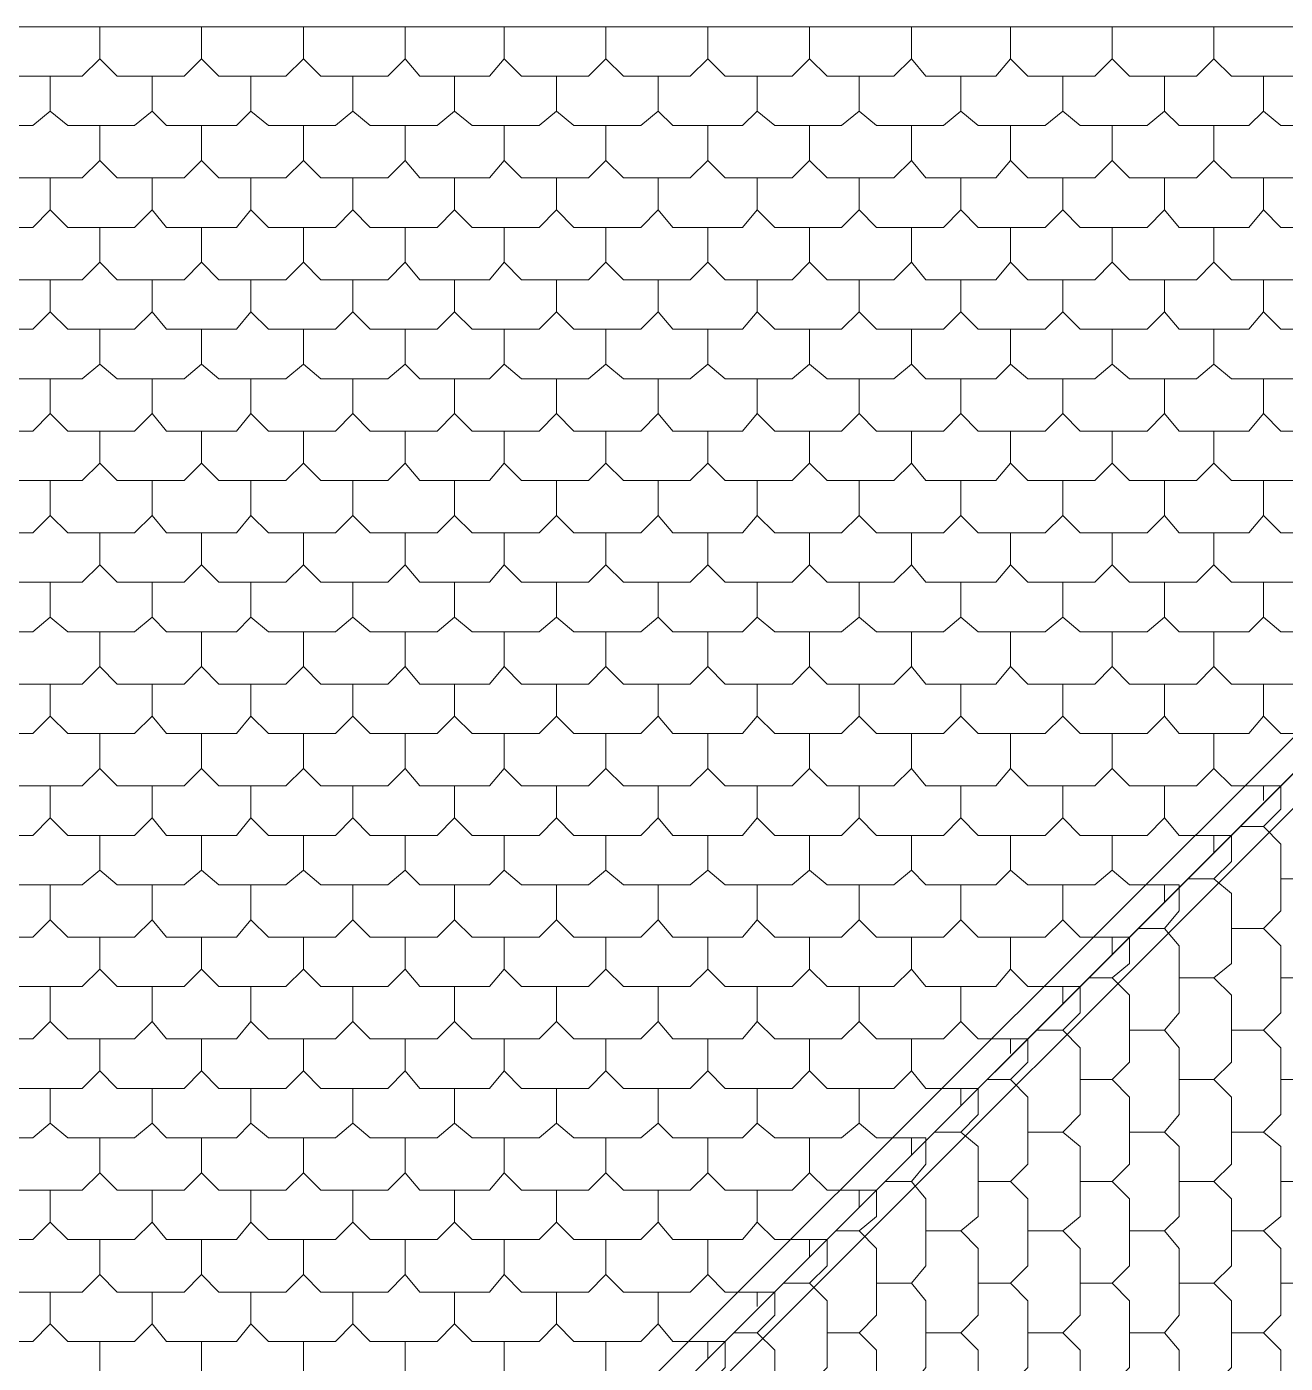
# Model space of a CAD drawing. Header units: millimetres. Extents: x 0 to 80.9, y 0 to 43.9.
# Drawn here: x 66.53 to 72.08, y 25.39 to 31.29 of the extents above; entities that cross this region are included whole.
import ezdxf

# ---------------------------------------------------------------- set-up
doc = ezdxf.new("R2010")
doc.units = ezdxf.units.MM
doc.layers.add('PDF_014408$BL-ROOF', color=7, linetype='Continuous')

msp = doc.modelspace()

# ---------------------------------------------------------------- linework, layer by layer
at = {"layer": 'PDF_014408$BL-ROOF', "lineweight": 9}
for points in [[(9.0781, 31.2862), (18.5409, 21.8234), (26.2342, 21.8234), (26.2342, 29.427), (49.2758, 29.427), (49.2758, 22.862), (66.5345, 22.862), (66.5345, 22.4132), (75.4074, 31.2862)], [(75.4074, 31.2862), (66.5345, 22.4132), (66.5345, 21.2336), (75.4074, 12.3606)]]:
    msp.add_lwpolyline(points, close=True, dxfattribs=at)
for points in [[(66.4062, 31.1451), (66.4832, 31.0682), (66.7781, 31.0682), (66.855, 31.1451), (66.855, 31.2862)], [(66.5345, 22.5799), (75.2536, 31.2862)], [(66.855, 31.1451), (66.9319, 31.0682), (67.2269, 31.0682), (67.3038, 31.1451), (67.3038, 31.2862)], [(67.3038, 31.1451), (67.3807, 31.0682), (67.6756, 31.0682), (67.7526, 31.1451), (67.7526, 31.2862)], [(67.7526, 31.1451), (67.8295, 31.0682), (68.1244, 31.0682), (68.2013, 31.1451), (68.2013, 31.2862)], [(68.2013, 31.1451), (68.2654, 31.0682), (68.5732, 31.0682), (68.6373, 31.1451), (68.6373, 31.2862)], [(68.6373, 31.1451), (68.7142, 31.0682), (69.0091, 31.0682), (69.0861, 31.1451), (69.0861, 31.2862)], [(69.0861, 31.1451), (69.163, 31.0682), (69.4579, 31.0682), (69.5348, 31.1451), (69.5348, 31.2862)], [(69.5348, 31.1451), (69.6118, 31.0682), (69.9067, 31.0682), (69.9836, 31.1451), (69.9836, 31.2862)], [(69.9836, 31.1451), (70.0606, 31.0682), (70.3555, 31.0682), (70.4324, 31.1451), (70.4324, 31.2862)], [(70.4324, 31.1451), (70.4965, 31.0682), (70.8042, 31.0682), (70.8684, 31.1451), (70.8684, 31.2862)], [(70.8684, 31.1451), (70.9453, 31.0682), (71.2402, 31.0682), (71.3171, 31.1451), (71.3171, 31.2862)], [(71.3171, 31.1451), (71.3941, 31.0682), (71.689, 31.0682), (71.7659, 31.1451), (71.7659, 31.2862)], [(71.7659, 31.1451), (71.8428, 31.0682), (72.1378, 31.0682), (72.2147, 31.1451), (72.2147, 31.2862)], [(66.5345, 22.2594), (75.4074, 31.1323)], [(66.1883, 30.9143), (66.2652, 30.8502), (66.5601, 30.8502), (66.637, 30.9143), (66.637, 31.0682)], [(66.637, 30.9143), (66.714, 30.8502), (67.0089, 30.8502), (67.0858, 30.9143), (67.0858, 31.0682)], [(67.0858, 30.9143), (67.1499, 30.8502), (67.4577, 30.8502), (67.5218, 30.9143), (67.5218, 31.0682)], [(67.5218, 30.9143), (67.5987, 30.8502), (67.8936, 30.8502), (67.9705, 30.9143), (67.9705, 31.0682)], [(67.9705, 30.9143), (68.0475, 30.8502), (68.3424, 30.8502), (68.4193, 30.9143), (68.4193, 31.0682)], [(68.4193, 30.9143), (68.4962, 30.8502), (68.7912, 30.8502), (68.8681, 30.9143), (68.8681, 31.0682)], [(68.8681, 30.9143), (68.945, 30.8502), (69.2399, 30.8502), (69.3169, 30.9143), (69.3169, 31.0682)], [(69.3169, 30.9143), (69.381, 30.8502), (69.6887, 30.8502), (69.7528, 30.9143), (69.7528, 31.0682)], [(69.7528, 30.9143), (69.8298, 30.8502), (70.1247, 30.8502), (70.2016, 30.9143), (70.2016, 31.0682)], [(70.2016, 30.9143), (70.2785, 30.8502), (70.5734, 30.8502), (70.6504, 30.9143), (70.6504, 31.0682)], [(70.6504, 30.9143), (70.7273, 30.8502), (71.0222, 30.8502), (71.0992, 30.9143), (71.0992, 31.0682)], [(71.0992, 30.9143), (71.1761, 30.8502), (71.471, 30.8502), (71.5479, 30.9143), (71.5479, 31.0682)], [(71.5479, 30.9143), (71.612, 30.8502), (71.9198, 30.8502), (71.9839, 30.9143), (71.9839, 31.0682)], [(71.9839, 30.9143), (72.0608, 30.8502), (72.3557, 30.8502), (72.4327, 30.9143), (72.4327, 31.0682)], [(66.4062, 30.6964), (66.4832, 30.6194), (66.7781, 30.6194), (66.855, 30.6964), (66.855, 30.8502)], [(66.855, 30.6964), (66.9319, 30.6194), (67.2269, 30.6194), (67.3038, 30.6964), (67.3038, 30.8502)], [(67.3038, 30.6964), (67.3807, 30.6194), (67.6756, 30.6194), (67.7526, 30.6964), (67.7526, 30.8502)], [(67.7526, 30.6964), (67.8295, 30.6194), (68.1244, 30.6194), (68.2013, 30.6964), (68.2013, 30.8502)], [(68.2013, 30.6964), (68.2654, 30.6194), (68.5732, 30.6194), (68.6373, 30.6964), (68.6373, 30.8502)], [(68.6373, 30.6964), (68.7142, 30.6194), (69.0091, 30.6194), (69.0861, 30.6964), (69.0861, 30.8502)], [(69.0861, 30.6964), (69.163, 30.6194), (69.4579, 30.6194), (69.5348, 30.6964), (69.5348, 30.8502)], [(69.5348, 30.6964), (69.6118, 30.6194), (69.9067, 30.6194), (69.9836, 30.6964), (69.9836, 30.8502)], [(69.9836, 30.6964), (70.0606, 30.6194), (70.3555, 30.6194), (70.4324, 30.6964), (70.4324, 30.8502)], [(70.4324, 30.6964), (70.4965, 30.6194), (70.8042, 30.6194), (70.8684, 30.6964), (70.8684, 30.8502)], [(70.8684, 30.6964), (70.9453, 30.6194), (71.2402, 30.6194), (71.3171, 30.6964), (71.3171, 30.8502)], [(71.3171, 30.6964), (71.3941, 30.6194), (71.689, 30.6194), (71.7659, 30.6964), (71.7659, 30.8502)], [(71.7659, 30.6964), (71.8428, 30.6194), (72.1378, 30.6194), (72.2147, 30.6964), (72.2147, 30.8502)], [(66.1883, 30.4784), (66.2652, 30.4015), (66.5601, 30.4015), (66.637, 30.4784), (66.637, 30.6194)], [(66.637, 30.4784), (66.714, 30.4015), (67.0089, 30.4015), (67.0858, 30.4784), (67.0858, 30.6194)], [(67.0858, 30.4784), (67.1499, 30.4015), (67.4577, 30.4015), (67.5218, 30.4784), (67.5218, 30.6194)], [(67.5218, 30.4784), (67.5987, 30.4015), (67.8936, 30.4015), (67.9705, 30.4784), (67.9705, 30.6194)], [(67.9705, 30.4784), (68.0475, 30.4015), (68.3424, 30.4015), (68.4193, 30.4784), (68.4193, 30.6194)], [(68.4193, 30.4784), (68.4962, 30.4015), (68.7912, 30.4015), (68.8681, 30.4784), (68.8681, 30.6194)], [(68.8681, 30.4784), (68.945, 30.4015), (69.2399, 30.4015), (69.3169, 30.4784), (69.3169, 30.6194)], [(69.3169, 30.4784), (69.381, 30.4015), (69.6887, 30.4015), (69.7528, 30.4784), (69.7528, 30.6194)], [(69.7528, 30.4784), (69.8298, 30.4015), (70.1247, 30.4015), (70.2016, 30.4784), (70.2016, 30.6194)], [(70.2016, 30.4784), (70.2785, 30.4015), (70.5734, 30.4015), (70.6504, 30.4784), (70.6504, 30.6194)], [(70.6504, 30.4784), (70.7273, 30.4015), (71.0222, 30.4015), (71.0992, 30.4784), (71.0992, 30.6194)], [(71.0992, 30.4784), (71.1761, 30.4015), (71.471, 30.4015), (71.5479, 30.4784), (71.5479, 30.6194)], [(71.5479, 30.4784), (71.612, 30.4015), (71.9198, 30.4015), (71.9839, 30.4784), (71.9839, 30.6194)], [(71.9839, 30.4784), (72.0608, 30.4015), (72.3557, 30.4015), (72.4327, 30.4784), (72.4327, 30.6194)], [(66.4062, 30.2476), (66.4832, 30.1707), (66.7781, 30.1707), (66.855, 30.2476), (66.855, 30.4015)], [(66.855, 30.2476), (66.9319, 30.1707), (67.2269, 30.1707), (67.3038, 30.2476), (67.3038, 30.4015)], [(67.3038, 30.2476), (67.3807, 30.1707), (67.6756, 30.1707), (67.7526, 30.2476), (67.7526, 30.4015)], [(67.7526, 30.2476), (67.8295, 30.1707), (68.1244, 30.1707), (68.2013, 30.2476), (68.2013, 30.4015)], [(68.2013, 30.2476), (68.2654, 30.1707), (68.5732, 30.1707), (68.6373, 30.2476), (68.6373, 30.4015)], [(68.6373, 30.2476), (68.7142, 30.1707), (69.0091, 30.1707), (69.0861, 30.2476), (69.0861, 30.4015)], [(69.0861, 30.2476), (69.163, 30.1707), (69.4579, 30.1707), (69.5348, 30.2476), (69.5348, 30.4015)], [(69.5348, 30.2476), (69.6118, 30.1707), (69.9067, 30.1707), (69.9836, 30.2476), (69.9836, 30.4015)], [(69.9836, 30.2476), (70.0606, 30.1707), (70.3555, 30.1707), (70.4324, 30.2476), (70.4324, 30.4015)], [(70.4324, 30.2476), (70.4965, 30.1707), (70.8042, 30.1707), (70.8684, 30.2476), (70.8684, 30.4015)], [(70.8684, 30.2476), (70.9453, 30.1707), (71.2402, 30.1707), (71.3171, 30.2476), (71.3171, 30.4015)], [(71.3171, 30.2476), (71.3941, 30.1707), (71.689, 30.1707), (71.7659, 30.2476), (71.7659, 30.4015)], [(71.7659, 30.2476), (71.8428, 30.1707), (72.1378, 30.1707), (72.2147, 30.2476), (72.2147, 30.4015)], [(66.1883, 30.0296), (66.2652, 29.9527), (66.5601, 29.9527), (66.637, 30.0296), (66.637, 30.1707)], [(66.637, 30.0296), (66.714, 29.9527), (67.0089, 29.9527), (67.0858, 30.0296), (67.0858, 30.1707)], [(67.0858, 30.0296), (67.1499, 29.9527), (67.4577, 29.9527), (67.5218, 30.0296), (67.5218, 30.1707)], [(67.5218, 30.0296), (67.5987, 29.9527), (67.8936, 29.9527), (67.9705, 30.0296), (67.9705, 30.1707)], [(67.9705, 30.0296), (68.0475, 29.9527), (68.3424, 29.9527), (68.4193, 30.0296), (68.4193, 30.1707)], [(68.4193, 30.0296), (68.4962, 29.9527), (68.7912, 29.9527), (68.8681, 30.0296), (68.8681, 30.1707)], [(68.8681, 30.0296), (68.945, 29.9527), (69.2399, 29.9527), (69.3169, 30.0296), (69.3169, 30.1707)], [(69.3169, 30.0296), (69.381, 29.9527), (69.6887, 29.9527), (69.7528, 30.0296), (69.7528, 30.1707)], [(69.7528, 30.0296), (69.8298, 29.9527), (70.1247, 29.9527), (70.2016, 30.0296), (70.2016, 30.1707)], [(70.2016, 30.0296), (70.2785, 29.9527), (70.5734, 29.9527), (70.6504, 30.0296), (70.6504, 30.1707)], [(70.6504, 30.0296), (70.7273, 29.9527), (71.0222, 29.9527), (71.0992, 30.0296), (71.0992, 30.1707)], [(71.0992, 30.0296), (71.1761, 29.9527), (71.471, 29.9527), (71.5479, 30.0296), (71.5479, 30.1707)], [(71.5479, 30.0296), (71.612, 29.9527), (71.9198, 29.9527), (71.9839, 30.0296), (71.9839, 30.1707)], [(71.9839, 30.0296), (72.0608, 29.9527), (72.3557, 29.9527), (72.4327, 30.0296), (72.4327, 30.1707)], [(66.4062, 29.7988), (66.4832, 29.7347), (66.7781, 29.7347), (66.855, 29.7988), (66.855, 29.9527)], [(66.855, 29.7988), (66.9319, 29.7347), (67.2269, 29.7347), (67.3038, 29.7988), (67.3038, 29.9527)], [(67.3038, 29.7988), (67.3807, 29.7347), (67.6756, 29.7347), (67.7526, 29.7988), (67.7526, 29.9527)], [(67.7526, 29.7988), (67.8295, 29.7347), (68.1244, 29.7347), (68.2013, 29.7988), (68.2013, 29.9527)], [(68.2013, 29.7988), (68.2654, 29.7347), (68.5732, 29.7347), (68.6373, 29.7988), (68.6373, 29.9527)], [(68.6373, 29.7988), (68.7142, 29.7347), (69.0091, 29.7347), (69.0861, 29.7988), (69.0861, 29.9527)], [(69.0861, 29.7988), (69.163, 29.7347), (69.4579, 29.7347), (69.5348, 29.7988), (69.5348, 29.9527)], [(69.5348, 29.7988), (69.6118, 29.7347), (69.9067, 29.7347), (69.9836, 29.7988), (69.9836, 29.9527)], [(69.9836, 29.7988), (70.0606, 29.7347), (70.3555, 29.7347), (70.4324, 29.7988), (70.4324, 29.9527)], [(70.4324, 29.7988), (70.4965, 29.7347), (70.8042, 29.7347), (70.8684, 29.7988), (70.8684, 29.9527)], [(70.8684, 29.7988), (70.9453, 29.7347), (71.2402, 29.7347), (71.3171, 29.7988), (71.3171, 29.9527)], [(71.3171, 29.7988), (71.3941, 29.7347), (71.689, 29.7347), (71.7659, 29.7988), (71.7659, 29.9527)], [(71.7659, 29.7988), (71.8428, 29.7347), (72.1378, 29.7347), (72.2147, 29.7988), (72.2147, 29.9527)], [(66.1883, 29.5808), (66.2652, 29.5039), (66.5601, 29.5039), (66.637, 29.5808), (66.637, 29.7347)], [(66.637, 29.5808), (66.714, 29.5039), (67.0089, 29.5039), (67.0858, 29.5808), (67.0858, 29.7347)], [(67.0858, 29.5808), (67.1499, 29.5039), (67.4577, 29.5039), (67.5218, 29.5808), (67.5218, 29.7347)], [(67.5218, 29.5808), (67.5987, 29.5039), (67.8936, 29.5039), (67.9705, 29.5808), (67.9705, 29.7347)], [(67.9705, 29.5808), (68.0475, 29.5039), (68.3424, 29.5039), (68.4193, 29.5808), (68.4193, 29.7347)], [(68.4193, 29.5808), (68.4962, 29.5039), (68.7912, 29.5039), (68.8681, 29.5808), (68.8681, 29.7347)], [(68.8681, 29.5808), (68.945, 29.5039), (69.2399, 29.5039), (69.3169, 29.5808), (69.3169, 29.7347)], [(69.3169, 29.5808), (69.381, 29.5039), (69.6887, 29.5039), (69.7528, 29.5808), (69.7528, 29.7347)], [(69.7528, 29.5808), (69.8298, 29.5039), (70.1247, 29.5039), (70.2016, 29.5808), (70.2016, 29.7347)], [(70.2016, 29.5808), (70.2785, 29.5039), (70.5734, 29.5039), (70.6504, 29.5808), (70.6504, 29.7347)], [(70.6504, 29.5808), (70.7273, 29.5039), (71.0222, 29.5039), (71.0992, 29.5808), (71.0992, 29.7347)], [(71.0992, 29.5808), (71.1761, 29.5039), (71.471, 29.5039), (71.5479, 29.5808), (71.5479, 29.7347)], [(71.5479, 29.5808), (71.612, 29.5039), (71.9198, 29.5039), (71.9839, 29.5808), (71.9839, 29.7347)], [(71.9839, 29.5808), (72.0608, 29.5039), (72.3557, 29.5039), (72.4327, 29.5808), (72.4327, 29.7347)], [(66.4062, 29.3629), (66.4832, 29.2859), (66.7781, 29.2859), (66.855, 29.3629), (66.855, 29.5039)], [(66.855, 29.3629), (66.9319, 29.2859), (67.2269, 29.2859), (67.3038, 29.3629), (67.3038, 29.5039)], [(67.3038, 29.3629), (67.3807, 29.2859), (67.6756, 29.2859), (67.7526, 29.3629), (67.7526, 29.5039)], [(67.7526, 29.3629), (67.8295, 29.2859), (68.1244, 29.2859), (68.2013, 29.3629), (68.2013, 29.5039)], [(68.2013, 29.3629), (68.2654, 29.2859), (68.5732, 29.2859), (68.6373, 29.3629), (68.6373, 29.5039)], [(68.6373, 29.3629), (68.7142, 29.2859), (69.0091, 29.2859), (69.0861, 29.3629), (69.0861, 29.5039)], [(69.0861, 29.3629), (69.163, 29.2859), (69.4579, 29.2859), (69.5348, 29.3629), (69.5348, 29.5039)], [(69.5348, 29.3629), (69.6118, 29.2859), (69.9067, 29.2859), (69.9836, 29.3629), (69.9836, 29.5039)], [(69.9836, 29.3629), (70.0606, 29.2859), (70.3555, 29.2859), (70.4324, 29.3629), (70.4324, 29.5039)], [(70.4324, 29.3629), (70.4965, 29.2859), (70.8042, 29.2859), (70.8684, 29.3629), (70.8684, 29.5039)], [(70.8684, 29.3629), (70.9453, 29.2859), (71.2402, 29.2859), (71.3171, 29.3629), (71.3171, 29.5039)], [(71.3171, 29.3629), (71.3941, 29.2859), (71.689, 29.2859), (71.7659, 29.3629), (71.7659, 29.5039)], [(71.7659, 29.3629), (71.8428, 29.2859), (72.1378, 29.2859), (72.2147, 29.3629), (72.2147, 29.5039)], [(66.1883, 29.1321), (66.2652, 29.0551), (66.5601, 29.0551), (66.637, 29.1321), (66.637, 29.2859)], [(66.637, 29.1321), (66.714, 29.0551), (67.0089, 29.0551), (67.0858, 29.1321), (67.0858, 29.2859)], [(67.0858, 29.1321), (67.1499, 29.0551), (67.4577, 29.0551), (67.5218, 29.1321), (67.5218, 29.2859)], [(67.5218, 29.1321), (67.5987, 29.0551), (67.8936, 29.0551), (67.9705, 29.1321), (67.9705, 29.2859)], [(67.9705, 29.1321), (68.0475, 29.0551), (68.3424, 29.0551), (68.4193, 29.1321), (68.4193, 29.2859)], [(68.4193, 29.1321), (68.4962, 29.0551), (68.7912, 29.0551), (68.8681, 29.1321), (68.8681, 29.2859)], [(68.8681, 29.1321), (68.945, 29.0551), (69.2399, 29.0551), (69.3169, 29.1321), (69.3169, 29.2859)], [(69.3169, 29.1321), (69.381, 29.0551), (69.6887, 29.0551), (69.7528, 29.1321), (69.7528, 29.2859)], [(69.7528, 29.1321), (69.8298, 29.0551), (70.1247, 29.0551), (70.2016, 29.1321), (70.2016, 29.2859)], [(70.2016, 29.1321), (70.2785, 29.0551), (70.5734, 29.0551), (70.6504, 29.1321), (70.6504, 29.2859)], [(70.6504, 29.1321), (70.7273, 29.0551), (71.0222, 29.0551), (71.0992, 29.1321), (71.0992, 29.2859)], [(71.0992, 29.1321), (71.1761, 29.0551), (71.471, 29.0551), (71.5479, 29.1321), (71.5479, 29.2859)], [(71.5479, 29.1321), (71.612, 29.0551), (71.9198, 29.0551), (71.9839, 29.1321), (71.9839, 29.2859)], [(71.9839, 29.1321), (72.0608, 29.0551), (72.3557, 29.0551), (72.4327, 29.1321), (72.4327, 29.2859)], [(66.4062, 28.9141), (66.4832, 28.8372), (66.7781, 28.8372), (66.855, 28.9141), (66.855, 29.0551)], [(66.855, 28.9141), (66.9319, 28.8372), (67.2269, 28.8372), (67.3038, 28.9141), (67.3038, 29.0551)], [(67.3038, 28.9141), (67.3807, 28.8372), (67.6756, 28.8372), (67.7526, 28.9141), (67.7526, 29.0551)], [(67.7526, 28.9141), (67.8295, 28.8372), (68.1244, 28.8372), (68.2013, 28.9141), (68.2013, 29.0551)], [(68.2013, 28.9141), (68.2654, 28.8372), (68.5732, 28.8372), (68.6373, 28.9141), (68.6373, 29.0551)], [(68.6373, 28.9141), (68.7142, 28.8372), (69.0091, 28.8372), (69.0861, 28.9141), (69.0861, 29.0551)], [(69.0861, 28.9141), (69.163, 28.8372), (69.4579, 28.8372), (69.5348, 28.9141), (69.5348, 29.0551)], [(69.5348, 28.9141), (69.6118, 28.8372), (69.9067, 28.8372), (69.9836, 28.9141), (69.9836, 29.0551)], [(69.9836, 28.9141), (70.0606, 28.8372), (70.3555, 28.8372), (70.4324, 28.9141), (70.4324, 29.0551)], [(70.4324, 28.9141), (70.4965, 28.8372), (70.8042, 28.8372), (70.8684, 28.9141), (70.8684, 29.0551)], [(70.8684, 28.9141), (70.9453, 28.8372), (71.2402, 28.8372), (71.3171, 28.9141), (71.3171, 29.0551)], [(71.3171, 28.9141), (71.3941, 28.8372), (71.689, 28.8372), (71.7659, 28.9141), (71.7659, 29.0551)], [(71.7659, 28.9141), (71.8428, 28.8372), (72.1378, 28.8372), (72.2147, 28.9141), (72.2147, 29.0551)], [(66.1883, 28.6833), (66.2652, 28.6192), (66.5601, 28.6192), (66.637, 28.6833), (66.637, 28.8372)], [(66.637, 28.6833), (66.714, 28.6192), (67.0089, 28.6192), (67.0858, 28.6833), (67.0858, 28.8372)], [(67.0858, 28.6833), (67.1499, 28.6192), (67.4577, 28.6192), (67.5218, 28.6833), (67.5218, 28.8372)], [(67.5218, 28.6833), (67.5987, 28.6192), (67.8936, 28.6192), (67.9705, 28.6833), (67.9705, 28.8372)], [(67.9705, 28.6833), (68.0475, 28.6192), (68.3424, 28.6192), (68.4193, 28.6833), (68.4193, 28.8372)], [(68.4193, 28.6833), (68.4962, 28.6192), (68.7912, 28.6192), (68.8681, 28.6833), (68.8681, 28.8372)], [(68.8681, 28.6833), (68.945, 28.6192), (69.2399, 28.6192), (69.3169, 28.6833), (69.3169, 28.8372)], [(69.3169, 28.6833), (69.381, 28.6192), (69.6887, 28.6192), (69.7528, 28.6833), (69.7528, 28.8372)], [(69.7528, 28.6833), (69.8298, 28.6192), (70.1247, 28.6192), (70.2016, 28.6833), (70.2016, 28.8372)], [(70.2016, 28.6833), (70.2785, 28.6192), (70.5734, 28.6192), (70.6504, 28.6833), (70.6504, 28.8372)], [(70.6504, 28.6833), (70.7273, 28.6192), (71.0222, 28.6192), (71.0992, 28.6833), (71.0992, 28.8372)], [(71.0992, 28.6833), (71.1761, 28.6192), (71.471, 28.6192), (71.5479, 28.6833), (71.5479, 28.8372)], [(71.5479, 28.6833), (71.612, 28.6192), (71.9198, 28.6192), (71.9839, 28.6833), (71.9839, 28.8372)], [(71.9839, 28.6833), (72.0608, 28.6192), (72.3557, 28.6192), (72.4327, 28.6833), (72.4327, 28.8372)], [(66.4062, 28.4653), (66.4832, 28.3884), (66.7781, 28.3884), (66.855, 28.4653), (66.855, 28.6192)], [(66.855, 28.4653), (66.9319, 28.3884), (67.2269, 28.3884), (67.3038, 28.4653), (67.3038, 28.6192)], [(67.3038, 28.4653), (67.3807, 28.3884), (67.6756, 28.3884), (67.7526, 28.4653), (67.7526, 28.6192)], [(67.7526, 28.4653), (67.8295, 28.3884), (68.1244, 28.3884), (68.2013, 28.4653), (68.2013, 28.6192)], [(68.2013, 28.4653), (68.2654, 28.3884), (68.5732, 28.3884), (68.6373, 28.4653), (68.6373, 28.6192)], [(68.6373, 28.4653), (68.7142, 28.3884), (69.0091, 28.3884), (69.0861, 28.4653), (69.0861, 28.6192)], [(69.0861, 28.4653), (69.163, 28.3884), (69.4579, 28.3884), (69.5348, 28.4653), (69.5348, 28.6192)], [(69.5348, 28.4653), (69.6118, 28.3884), (69.9067, 28.3884), (69.9836, 28.4653), (69.9836, 28.6192)], [(69.9836, 28.4653), (70.0606, 28.3884), (70.3555, 28.3884), (70.4324, 28.4653), (70.4324, 28.6192)], [(70.4324, 28.4653), (70.4965, 28.3884), (70.8042, 28.3884), (70.8684, 28.4653), (70.8684, 28.6192)], [(70.8684, 28.4653), (70.9453, 28.3884), (71.2402, 28.3884), (71.3171, 28.4653), (71.3171, 28.6192)], [(71.3171, 28.4653), (71.3941, 28.3884), (71.689, 28.3884), (71.7659, 28.4653), (71.7659, 28.6192)], [(71.7659, 28.4653), (71.8428, 28.3884), (72.1378, 28.3884), (72.2147, 28.4653), (72.2147, 28.6192)], [(66.1883, 28.2473), (66.2652, 28.1704), (66.5601, 28.1704), (66.637, 28.2473), (66.637, 28.3884)], [(66.637, 28.2473), (66.714, 28.1704), (67.0089, 28.1704), (67.0858, 28.2473), (67.0858, 28.3884)], [(67.0858, 28.2473), (67.1499, 28.1704), (67.4577, 28.1704), (67.5218, 28.2473), (67.5218, 28.3884)], [(67.5218, 28.2473), (67.5987, 28.1704), (67.8936, 28.1704), (67.9705, 28.2473), (67.9705, 28.3884)], [(67.9705, 28.2473), (68.0475, 28.1704), (68.3424, 28.1704), (68.4193, 28.2473), (68.4193, 28.3884)], [(68.4193, 28.2473), (68.4962, 28.1704), (68.7912, 28.1704), (68.8681, 28.2473), (68.8681, 28.3884)], [(68.8681, 28.2473), (68.945, 28.1704), (69.2399, 28.1704), (69.3169, 28.2473), (69.3169, 28.3884)], [(69.3169, 28.2473), (69.381, 28.1704), (69.6887, 28.1704), (69.7528, 28.2473), (69.7528, 28.3884)], [(69.7528, 28.2473), (69.8298, 28.1704), (70.1247, 28.1704), (70.2016, 28.2473), (70.2016, 28.3884)], [(70.2016, 28.2473), (70.2785, 28.1704), (70.5734, 28.1704), (70.6504, 28.2473), (70.6504, 28.3884)], [(70.6504, 28.2473), (70.7273, 28.1704), (71.0222, 28.1704), (71.0992, 28.2473), (71.0992, 28.3884)], [(71.0992, 28.2473), (71.1761, 28.1704), (71.471, 28.1704), (71.5479, 28.2473), (71.5479, 28.3884)], [(71.5479, 28.2473), (71.612, 28.1704), (71.9198, 28.1704), (71.9839, 28.2473), (71.9839, 28.3884)], [(71.9839, 28.2473), (72.0608, 28.1704), (72.2916, 28.1704), (72.2916, 28.055), (72.2147, 27.9781)], [(66.4062, 28.0165), (66.4832, 27.9396), (66.7781, 27.9396), (66.855, 28.0165), (66.855, 28.1704)], [(66.855, 28.0165), (66.9319, 27.9396), (67.2269, 27.9396), (67.3038, 28.0165), (67.3038, 28.1704)], [(67.3038, 28.0165), (67.3807, 27.9396), (67.6756, 27.9396), (67.7526, 28.0165), (67.7526, 28.1704)], [(67.7526, 28.0165), (67.8295, 27.9396), (68.1244, 27.9396), (68.2013, 28.0165), (68.2013, 28.1704)], [(68.2013, 28.0165), (68.2654, 27.9396), (68.5732, 27.9396), (68.6373, 28.0165), (68.6373, 28.1704)], [(68.6373, 28.0165), (68.7142, 27.9396), (69.0091, 27.9396), (69.0861, 28.0165), (69.0861, 28.1704)], [(69.0861, 28.0165), (69.163, 27.9396), (69.4579, 27.9396), (69.5348, 28.0165), (69.5348, 28.1704)], [(69.5348, 28.0165), (69.6118, 27.9396), (69.9067, 27.9396), (69.9836, 28.0165), (69.9836, 28.1704)], [(69.9836, 28.0165), (70.0606, 27.9396), (70.3555, 27.9396), (70.4324, 28.0165), (70.4324, 28.1704)], [(70.4324, 28.0165), (70.4965, 27.9396), (70.8042, 27.9396), (70.8684, 28.0165), (70.8684, 28.1704)], [(70.8684, 28.0165), (70.9453, 27.9396), (71.2402, 27.9396), (71.3171, 28.0165), (71.3171, 28.1704)], [(71.3171, 28.0165), (71.3941, 27.9396), (71.689, 27.9396), (71.7659, 28.0165), (71.7659, 28.1704)], [(71.7659, 28.0165), (71.8428, 27.9396), (72.0608, 27.9396), (72.0608, 27.837), (71.9839, 27.7601)], [(66.1883, 27.7986), (66.2652, 27.7216), (66.5601, 27.7216), (66.637, 27.7986), (66.637, 27.9396)], [(66.637, 27.7986), (66.714, 27.7216), (67.0089, 27.7216), (67.0858, 27.7986), (67.0858, 27.9396)], [(67.0858, 27.7986), (67.1499, 27.7216), (67.4577, 27.7216), (67.5218, 27.7986), (67.5218, 27.9396)], [(67.5218, 27.7986), (67.5987, 27.7216), (67.8936, 27.7216), (67.9705, 27.7986), (67.9705, 27.9396)], [(67.9705, 27.7986), (68.0475, 27.7216), (68.3424, 27.7216), (68.4193, 27.7986), (68.4193, 27.9396)], [(68.4193, 27.7986), (68.4962, 27.7216), (68.7912, 27.7216), (68.8681, 27.7986), (68.8681, 27.9396)], [(68.8681, 27.7986), (68.945, 27.7216), (69.2399, 27.7216), (69.3169, 27.7986), (69.3169, 27.9396)], [(69.3169, 27.7986), (69.381, 27.7216), (69.6887, 27.7216), (69.7528, 27.7986), (69.7528, 27.9396)], [(69.7528, 27.7986), (69.8298, 27.7216), (70.1247, 27.7216), (70.2016, 27.7986), (70.2016, 27.9396)], [(70.2016, 27.7986), (70.2785, 27.7216), (70.5734, 27.7216), (70.6504, 27.7986), (70.6504, 27.9396)], [(70.6504, 27.7986), (70.7273, 27.7216), (71.0222, 27.7216), (71.0992, 27.7986), (71.0992, 27.9396)], [(71.0992, 27.7986), (71.1761, 27.7216), (71.471, 27.7216), (71.5479, 27.7986), (71.5479, 27.9396)], [(71.9839, 27.8755), (71.9839, 27.9396)], [(71.5479, 27.7986), (71.612, 27.7216), (71.8428, 27.7216), (71.8428, 27.6062), (71.7659, 27.5293)], [(71.9839, 27.3113), (72.0608, 27.3882), (72.0608, 27.6832), (71.9839, 27.7601), (71.8813, 27.7601)], [(66.4062, 27.5678), (66.4832, 27.5036), (66.7781, 27.5036), (66.855, 27.5678), (66.855, 27.7216)], [(66.855, 27.5678), (66.9319, 27.5036), (67.2269, 27.5036), (67.3038, 27.5678), (67.3038, 27.7216)], [(67.3038, 27.5678), (67.3807, 27.5036), (67.6756, 27.5036), (67.7526, 27.5678), (67.7526, 27.7216)], [(67.7526, 27.5678), (67.8295, 27.5036), (68.1244, 27.5036), (68.2013, 27.5678), (68.2013, 27.7216)], [(68.2013, 27.5678), (68.2654, 27.5036), (68.5732, 27.5036), (68.6373, 27.5678), (68.6373, 27.7216)], [(68.6373, 27.5678), (68.7142, 27.5036), (69.0091, 27.5036), (69.0861, 27.5678), (69.0861, 27.7216)], [(69.0861, 27.5678), (69.163, 27.5036), (69.4579, 27.5036), (69.5348, 27.5678), (69.5348, 27.7216)], [(69.5348, 27.5678), (69.6118, 27.5036), (69.9067, 27.5036), (69.9836, 27.5678), (69.9836, 27.7216)], [(69.9836, 27.5678), (70.0606, 27.5036), (70.3555, 27.5036), (70.4324, 27.5678), (70.4324, 27.7216)], [(70.4324, 27.5678), (70.4965, 27.5036), (70.8042, 27.5036), (70.8684, 27.5678), (70.8684, 27.7216)], [(70.8684, 27.5678), (70.9453, 27.5036), (71.2402, 27.5036), (71.3171, 27.5678), (71.3171, 27.7216)], [(71.7659, 27.6447), (71.7659, 27.7216)], [(71.3171, 27.5678), (71.3941, 27.5036), (71.612, 27.5036), (71.612, 27.3882), (71.5479, 27.3113)], [(71.7659, 27.0933), (71.8428, 27.1574), (71.8428, 27.4652), (71.7659, 27.5293), (71.6505, 27.5293)], [(72.2147, 27.0933), (72.2916, 27.1574), (72.2916, 27.4652), (72.2147, 27.5293), (72.0608, 27.5293)], [(66.1883, 27.3498), (66.2652, 27.2728), (66.5601, 27.2728), (66.637, 27.3498), (66.637, 27.5036)], [(66.637, 27.3498), (66.714, 27.2728), (67.0089, 27.2728), (67.0858, 27.3498), (67.0858, 27.5036)], [(67.0858, 27.3498), (67.1499, 27.2728), (67.4577, 27.2728), (67.5218, 27.3498), (67.5218, 27.5036)], [(67.5218, 27.3498), (67.5987, 27.2728), (67.8936, 27.2728), (67.9705, 27.3498), (67.9705, 27.5036)], [(67.9705, 27.3498), (68.0475, 27.2728), (68.3424, 27.2728), (68.4193, 27.3498), (68.4193, 27.5036)], [(68.4193, 27.3498), (68.4962, 27.2728), (68.7912, 27.2728), (68.8681, 27.3498), (68.8681, 27.5036)], [(68.8681, 27.3498), (68.945, 27.2728), (69.2399, 27.2728), (69.3169, 27.3498), (69.3169, 27.5036)], [(69.3169, 27.3498), (69.381, 27.2728), (69.6887, 27.2728), (69.7528, 27.3498), (69.7528, 27.5036)], [(69.7528, 27.3498), (69.8298, 27.2728), (70.1247, 27.2728), (70.2016, 27.3498), (70.2016, 27.5036)], [(70.2016, 27.3498), (70.2785, 27.2728), (70.5734, 27.2728), (70.6504, 27.3498), (70.6504, 27.5036)], [(70.6504, 27.3498), (70.7273, 27.2728), (71.0222, 27.2728), (71.0992, 27.3498), (71.0992, 27.5036)], [(71.5479, 27.4267), (71.5479, 27.5036)], [(71.0992, 27.3498), (71.1761, 27.2728), (71.3941, 27.2728), (71.3941, 27.1574), (71.3171, 27.0933)], [(71.5479, 26.8625), (71.612, 26.9395), (71.612, 27.2344), (71.5479, 27.3113), (71.4325, 27.3113)], [(71.9839, 26.8625), (72.0608, 26.9395), (72.0608, 27.2344), (71.9839, 27.3113), (71.8428, 27.3113)], [(66.4062, 27.1318), (66.4832, 27.0549), (66.7781, 27.0549), (66.855, 27.1318), (66.855, 27.2728)], [(66.855, 27.1318), (66.9319, 27.0549), (67.2269, 27.0549), (67.3038, 27.1318), (67.3038, 27.2728)], [(67.3038, 27.1318), (67.3807, 27.0549), (67.6756, 27.0549), (67.7526, 27.1318), (67.7526, 27.2728)], [(67.7526, 27.1318), (67.8295, 27.0549), (68.1244, 27.0549), (68.2013, 27.1318), (68.2013, 27.2728)], [(68.2013, 27.1318), (68.2654, 27.0549), (68.5732, 27.0549), (68.6373, 27.1318), (68.6373, 27.2728)], [(68.6373, 27.1318), (68.7142, 27.0549), (69.0091, 27.0549), (69.0861, 27.1318), (69.0861, 27.2728)], [(69.0861, 27.1318), (69.163, 27.0549), (69.4579, 27.0549), (69.5348, 27.1318), (69.5348, 27.2728)], [(69.5348, 27.1318), (69.6118, 27.0549), (69.9067, 27.0549), (69.9836, 27.1318), (69.9836, 27.2728)], [(69.9836, 27.1318), (70.0606, 27.0549), (70.3555, 27.0549), (70.4324, 27.1318), (70.4324, 27.2728)], [(70.4324, 27.1318), (70.4965, 27.0549), (70.8042, 27.0549), (70.8684, 27.1318), (70.8684, 27.2728)], [(71.3171, 27.1959), (71.3171, 27.2728)], [(70.8684, 27.1318), (70.9453, 27.0549), (71.1761, 27.0549), (71.1761, 26.9395), (71.0992, 26.8625)], [(66.1883, 26.901), (66.2652, 26.8241), (66.5601, 26.8241), (66.637, 26.901), (66.637, 27.0549)], [(66.637, 26.901), (66.714, 26.8241), (67.0089, 26.8241), (67.0858, 26.901), (67.0858, 27.0549)], [(67.0858, 26.901), (67.1499, 26.8241), (67.4577, 26.8241), (67.5218, 26.901), (67.5218, 27.0549)], [(67.5218, 26.901), (67.5987, 26.8241), (67.8936, 26.8241), (67.9705, 26.901), (67.9705, 27.0549)], [(67.9705, 26.901), (68.0475, 26.8241), (68.3424, 26.8241), (68.4193, 26.901), (68.4193, 27.0549)], [(68.4193, 26.901), (68.4962, 26.8241), (68.7912, 26.8241), (68.8681, 26.901), (68.8681, 27.0549)], [(68.8681, 26.901), (68.945, 26.8241), (69.2399, 26.8241), (69.3169, 26.901), (69.3169, 27.0549)], [(69.3169, 26.901), (69.381, 26.8241), (69.6887, 26.8241), (69.7528, 26.901), (69.7528, 27.0549)], [(69.7528, 26.901), (69.8298, 26.8241), (70.1247, 26.8241), (70.2016, 26.901), (70.2016, 27.0549)], [(70.2016, 26.901), (70.2785, 26.8241), (70.5734, 26.8241), (70.6504, 26.901), (70.6504, 27.0549)], [(71.0992, 26.9779), (71.0992, 27.0549)], [(71.3171, 26.6446), (71.3941, 26.7215), (71.3941, 27.0164), (71.3171, 27.0933), (71.2146, 27.0933)], [(71.7659, 26.6446), (71.8428, 26.7215), (71.8428, 27.0164), (71.7659, 27.0933), (71.612, 27.0933)], [(72.2147, 26.6446), (72.2916, 26.7215), (72.2916, 27.0164), (72.2147, 27.0933), (72.0608, 27.0933)], [(70.6504, 26.901), (70.7273, 26.8241), (70.9453, 26.8241), (70.9453, 26.7215), (70.8684, 26.6446)], [(66.4062, 26.683), (66.4832, 26.6061), (66.7781, 26.6061), (66.855, 26.683), (66.855, 26.8241)], [(66.855, 26.683), (66.9319, 26.6061), (67.2269, 26.6061), (67.3038, 26.683), (67.3038, 26.8241)], [(67.3038, 26.683), (67.3807, 26.6061), (67.6756, 26.6061), (67.7526, 26.683), (67.7526, 26.8241)], [(67.7526, 26.683), (67.8295, 26.6061), (68.1244, 26.6061), (68.2013, 26.683), (68.2013, 26.8241)], [(68.2013, 26.683), (68.2654, 26.6061), (68.5732, 26.6061), (68.6373, 26.683), (68.6373, 26.8241)], [(68.6373, 26.683), (68.7142, 26.6061), (69.0091, 26.6061), (69.0861, 26.683), (69.0861, 26.8241)], [(69.0861, 26.683), (69.163, 26.6061), (69.4579, 26.6061), (69.5348, 26.683), (69.5348, 26.8241)], [(69.5348, 26.683), (69.6118, 26.6061), (69.9067, 26.6061), (69.9836, 26.683), (69.9836, 26.8241)], [(69.9836, 26.683), (70.0606, 26.6061), (70.3555, 26.6061), (70.4324, 26.683), (70.4324, 26.8241)], [(70.8684, 26.76), (70.8684, 26.8241)], [(71.0992, 26.4138), (71.1761, 26.4907), (71.1761, 26.7856), (71.0992, 26.8625), (70.9838, 26.8625)], [(71.5479, 26.4138), (71.612, 26.4907), (71.612, 26.7856), (71.5479, 26.8625), (71.3941, 26.8625)], [(71.9839, 26.4138), (72.0608, 26.4907), (72.0608, 26.7856), (71.9839, 26.8625), (71.8428, 26.8625)], [(70.4324, 26.683), (70.4965, 26.6061), (70.7273, 26.6061), (70.7273, 26.4907), (70.6504, 26.4138)], [(70.8684, 26.1958), (70.9453, 26.2727), (70.9453, 26.5676), (70.8684, 26.6446), (70.7658, 26.6446)], [(71.3171, 26.1958), (71.3941, 26.2727), (71.3941, 26.5676), (71.3171, 26.6446), (71.1761, 26.6446)], [(71.7659, 26.1958), (71.8428, 26.2727), (71.8428, 26.5676), (71.7659, 26.6446), (71.612, 26.6446)], [(72.2147, 26.1958), (72.2916, 26.2727), (72.2916, 26.5676), (72.2147, 26.6446), (72.0608, 26.6446)], [(66.1883, 26.4522), (66.2652, 26.3881), (66.5601, 26.3881), (66.637, 26.4522), (66.637, 26.6061)], [(66.637, 26.4522), (66.714, 26.3881), (67.0089, 26.3881), (67.0858, 26.4522), (67.0858, 26.6061)], [(67.0858, 26.4522), (67.1499, 26.3881), (67.4577, 26.3881), (67.5218, 26.4522), (67.5218, 26.6061)], [(67.5218, 26.4522), (67.5987, 26.3881), (67.8936, 26.3881), (67.9705, 26.4522), (67.9705, 26.6061)], [(67.9705, 26.4522), (68.0475, 26.3881), (68.3424, 26.3881), (68.4193, 26.4522), (68.4193, 26.6061)], [(68.4193, 26.4522), (68.4962, 26.3881), (68.7912, 26.3881), (68.8681, 26.4522), (68.8681, 26.6061)], [(68.8681, 26.4522), (68.945, 26.3881), (69.2399, 26.3881), (69.3169, 26.4522), (69.3169, 26.6061)], [(69.3169, 26.4522), (69.381, 26.3881), (69.6887, 26.3881), (69.7528, 26.4522), (69.7528, 26.6061)], [(69.7528, 26.4522), (69.8298, 26.3881), (70.1247, 26.3881), (70.2016, 26.4522), (70.2016, 26.6061)], [(70.6504, 26.5292), (70.6504, 26.6061)], [(70.2016, 26.4522), (70.2785, 26.3881), (70.4965, 26.3881), (70.4965, 26.2727), (70.4324, 26.1958)], [(70.6504, 25.9778), (70.7273, 26.0419), (70.7273, 26.3496), (70.6504, 26.4138), (70.535, 26.4138)], [(71.0992, 25.9778), (71.1761, 26.0419), (71.1761, 26.3496), (71.0992, 26.4138), (70.9453, 26.4138)], [(71.5479, 25.9778), (71.612, 26.0419), (71.612, 26.3496), (71.5479, 26.4138), (71.3941, 26.4138)], [(71.9839, 25.9778), (72.0608, 26.0419), (72.0608, 26.3496), (71.9839, 26.4138), (71.8428, 26.4138)], [(66.4062, 26.2342), (66.4832, 26.1573), (66.7781, 26.1573), (66.855, 26.2342), (66.855, 26.3881)], [(66.855, 26.2342), (66.9319, 26.1573), (67.2269, 26.1573), (67.3038, 26.2342), (67.3038, 26.3881)], [(67.3038, 26.2342), (67.3807, 26.1573), (67.6756, 26.1573), (67.7526, 26.2342), (67.7526, 26.3881)], [(67.7526, 26.2342), (67.8295, 26.1573), (68.1244, 26.1573), (68.2013, 26.2342), (68.2013, 26.3881)], [(68.2013, 26.2342), (68.2654, 26.1573), (68.5732, 26.1573), (68.6373, 26.2342), (68.6373, 26.3881)], [(68.6373, 26.2342), (68.7142, 26.1573), (69.0091, 26.1573), (69.0861, 26.2342), (69.0861, 26.3881)], [(69.0861, 26.2342), (69.163, 26.1573), (69.4579, 26.1573), (69.5348, 26.2342), (69.5348, 26.3881)], [(69.5348, 26.2342), (69.6118, 26.1573), (69.9067, 26.1573), (69.9836, 26.2342), (69.9836, 26.3881)], [(70.4324, 26.3112), (70.4324, 26.3881)], [(69.9836, 26.2342), (70.0606, 26.1573), (70.2785, 26.1573), (70.2785, 26.0419), (70.2016, 25.9778)], [(70.4324, 25.747), (70.4965, 25.8239), (70.4965, 26.1188), (70.4324, 26.1958), (70.317, 26.1958)], [(70.8684, 25.747), (70.9453, 25.8239), (70.9453, 26.1188), (70.8684, 26.1958), (70.7273, 26.1958)], [(71.3171, 25.747), (71.3941, 25.8239), (71.3941, 26.1188), (71.3171, 26.1958), (71.1761, 26.1958)], [(71.7659, 25.747), (71.8428, 25.8239), (71.8428, 26.1188), (71.7659, 26.1958), (71.612, 26.1958)], [(72.2147, 25.747), (72.2916, 25.8239), (72.2916, 26.1188), (72.2147, 26.1958), (72.0608, 26.1958)], [(66.1883, 26.0163), (66.2652, 25.9393), (66.5601, 25.9393), (66.637, 26.0163), (66.637, 26.1573)], [(66.637, 26.0163), (66.714, 25.9393), (67.0089, 25.9393), (67.0858, 26.0163), (67.0858, 26.1573)], [(67.0858, 26.0163), (67.1499, 25.9393), (67.4577, 25.9393), (67.5218, 26.0163), (67.5218, 26.1573)], [(67.5218, 26.0163), (67.5987, 25.9393), (67.8936, 25.9393), (67.9705, 26.0163), (67.9705, 26.1573)], [(67.9705, 26.0163), (68.0475, 25.9393), (68.3424, 25.9393), (68.4193, 26.0163), (68.4193, 26.1573)], [(68.4193, 26.0163), (68.4962, 25.9393), (68.7912, 25.9393), (68.8681, 26.0163), (68.8681, 26.1573)], [(68.8681, 26.0163), (68.945, 25.9393), (69.2399, 25.9393), (69.3169, 26.0163), (69.3169, 26.1573)], [(69.3169, 26.0163), (69.381, 25.9393), (69.6887, 25.9393), (69.7528, 26.0163), (69.7528, 26.1573)], [(70.2016, 26.0804), (70.2016, 26.1573)], [(69.7528, 26.0163), (69.8298, 25.9393), (70.0606, 25.9393), (70.0606, 25.8239), (69.9836, 25.747)], [(66.4062, 25.7855), (66.4832, 25.7085), (66.7781, 25.7085), (66.855, 25.7855), (66.855, 25.9393)], [(66.855, 25.7855), (66.9319, 25.7085), (67.2269, 25.7085), (67.3038, 25.7855), (67.3038, 25.9393)], [(67.3038, 25.7855), (67.3807, 25.7085), (67.6756, 25.7085), (67.7526, 25.7855), (67.7526, 25.9393)], [(67.7526, 25.7855), (67.8295, 25.7085), (68.1244, 25.7085), (68.2013, 25.7855), (68.2013, 25.9393)], [(68.2013, 25.7855), (68.2654, 25.7085), (68.5732, 25.7085), (68.6373, 25.7855), (68.6373, 25.9393)], [(68.6373, 25.7855), (68.7142, 25.7085), (69.0091, 25.7085), (69.0861, 25.7855), (69.0861, 25.9393)], [(69.0861, 25.7855), (69.163, 25.7085), (69.4579, 25.7085), (69.5348, 25.7855), (69.5348, 25.9393)], [(69.9836, 25.8624), (69.9836, 25.9393)], [(70.2016, 25.529), (70.2785, 25.606), (70.2785, 25.9009), (70.2016, 25.9778), (70.099, 25.9778)], [(70.6504, 25.529), (70.7273, 25.606), (70.7273, 25.9009), (70.6504, 25.9778), (70.4965, 25.9778)], [(71.0992, 25.529), (71.1761, 25.606), (71.1761, 25.9009), (71.0992, 25.9778), (70.9453, 25.9778)], [(71.5479, 25.529), (71.612, 25.606), (71.612, 25.9009), (71.5479, 25.9778), (71.3941, 25.9778)], [(71.9839, 25.529), (72.0608, 25.606), (72.0608, 25.9009), (71.9839, 25.9778), (71.8428, 25.9778)], [(69.5348, 25.7855), (69.6118, 25.7085), (69.8298, 25.7085), (69.8298, 25.606), (69.7528, 25.529)], [(66.1883, 25.5675), (66.2652, 25.4906), (66.5601, 25.4906), (66.637, 25.5675), (66.637, 25.7085)], [(66.637, 25.5675), (66.714, 25.4906), (67.0089, 25.4906), (67.0858, 25.5675), (67.0858, 25.7085)], [(67.0858, 25.5675), (67.1499, 25.4906), (67.4577, 25.4906), (67.5218, 25.5675), (67.5218, 25.7085)], [(67.5218, 25.5675), (67.5987, 25.4906), (67.8936, 25.4906), (67.9705, 25.5675), (67.9705, 25.7085)], [(67.9705, 25.5675), (68.0475, 25.4906), (68.3424, 25.4906), (68.4193, 25.5675), (68.4193, 25.7085)], [(68.4193, 25.5675), (68.4962, 25.4906), (68.7912, 25.4906), (68.8681, 25.5675), (68.8681, 25.7085)], [(68.8681, 25.5675), (68.945, 25.4906), (69.2399, 25.4906), (69.3169, 25.5675), (69.3169, 25.7085)], [(69.7528, 25.6444), (69.7528, 25.7085)], [(69.9836, 25.2982), (70.0606, 25.3752), (70.0606, 25.6701), (69.9836, 25.747), (69.8682, 25.747)], [(70.4324, 25.2982), (70.4965, 25.3752), (70.4965, 25.6701), (70.4324, 25.747), (70.2785, 25.747)], [(70.8684, 25.2982), (70.9453, 25.3752), (70.9453, 25.6701), (70.8684, 25.747), (70.7273, 25.747)], [(71.3171, 25.2982), (71.3941, 25.3752), (71.3941, 25.6701), (71.3171, 25.747), (71.1761, 25.747)], [(71.7659, 25.2982), (71.8428, 25.3752), (71.8428, 25.6701), (71.7659, 25.747), (71.612, 25.747)], [(72.2147, 25.2982), (72.2916, 25.3752), (72.2916, 25.6701), (72.2147, 25.747), (72.0608, 25.747)], [(69.3169, 25.5675), (69.381, 25.4906), (69.6118, 25.4906), (69.6118, 25.3752), (69.5348, 25.2982)], [(69.7528, 25.0802), (69.8298, 25.1572), (69.8298, 25.4521), (69.7528, 25.529), (69.6502, 25.529)], [(70.2016, 25.0802), (70.2785, 25.1572), (70.2785, 25.4521), (70.2016, 25.529), (70.0606, 25.529)], [(70.6504, 25.0802), (70.7273, 25.1572), (70.7273, 25.4521), (70.6504, 25.529), (70.4965, 25.529)], [(71.0992, 25.0802), (71.1761, 25.1572), (71.1761, 25.4521), (71.0992, 25.529), (70.9453, 25.529)], [(71.5479, 25.0802), (71.612, 25.1572), (71.612, 25.4521), (71.5479, 25.529), (71.3941, 25.529)], [(71.9839, 25.0802), (72.0608, 25.1572), (72.0608, 25.4521), (71.9839, 25.529), (71.8428, 25.529)], [(66.4062, 25.3367), (66.4832, 25.2726), (66.7781, 25.2726), (66.855, 25.3367), (66.855, 25.4906)], [(66.855, 25.3367), (66.9319, 25.2726), (67.2269, 25.2726), (67.3038, 25.3367), (67.3038, 25.4906)], [(67.3038, 25.3367), (67.3807, 25.2726), (67.6756, 25.2726), (67.7526, 25.3367), (67.7526, 25.4906)], [(67.7526, 25.3367), (67.8295, 25.2726), (68.1244, 25.2726), (68.2013, 25.3367), (68.2013, 25.4906)], [(68.2013, 25.3367), (68.2654, 25.2726), (68.5732, 25.2726), (68.6373, 25.3367), (68.6373, 25.4906)], [(68.6373, 25.3367), (68.7142, 25.2726), (69.0091, 25.2726), (69.0861, 25.3367), (69.0861, 25.4906)], [(69.5348, 25.4136), (69.5348, 25.4906)]]:
    msp.add_lwpolyline(points, dxfattribs=at)

doc.saveas('drawing.dxf')
